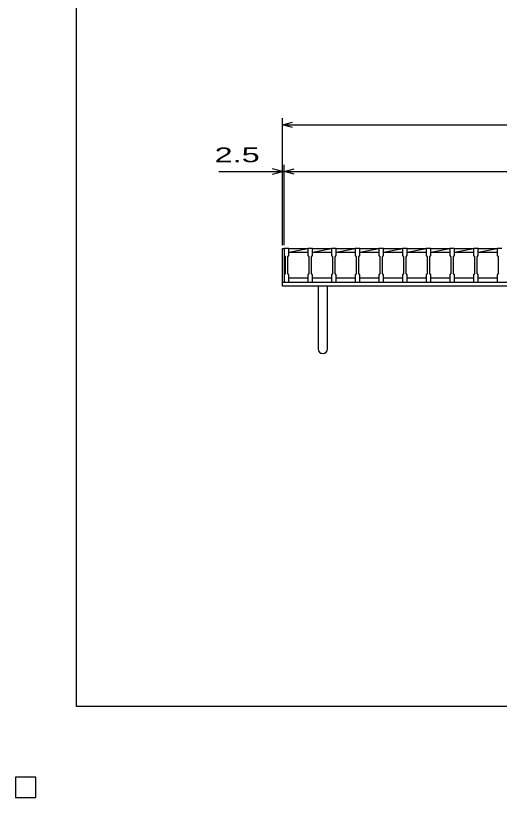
# Model space of a CAD drawing. Units: millimetres, scale not verified. Extents: x -1820 to 1731, y -1282 to 1054.
# Drawn here: x -1820 to -1098, y -1282 to -114 of the extents above; entities that cross this region are included whole.
import ezdxf
from ezdxf.enums import TextEntityAlignment as Align

# ---------------------------------------------------------------- set-up
doc = ezdxf.new("R2010")
doc.units = ezdxf.units.MM
doc.header["$LTSCALE"] = 10
for name, color, linetype, lineweight in [('0_2', 150, 'Continuous', 25), ('16', 3, 'Continuous', 25), ('19', 6, 'Continuous', 25), ('22', 4, 'Continuous', 25), ('24', 2, 'Continuous', 25), ('32', 4, 'Continuous', 25)]:
    doc.layers.add(name, color=color, linetype=linetype, lineweight=lineweight)
doc.styles.add('ベクトル', font='')
doc.styles.get('ベクトル').set_extended_font_data('ベクトル')

msp = doc.modelspace()

# ---------------------------------------------------------------- linework, layer by layer
at = {"layer": '0_2'}
for p, q in [((-1729, -1146.5), (-1729, 1053.5)), ((1731, -1146.5), (-1729, -1146.5)), ((-1790, -1252.5), (-1820, -1252.5)), ((-1820, -1252.5), (-1820, -1282.5)), ((-1790, -1252.5), (-1820, -1252.5)), ((-1820, -1252.5), (-1820, -1282.5)), ((-1790, -1252.5), (-1820, -1252.5)), ((-1820, -1252.5), (-1820, -1282.5)), ((-1790, -1252.5), (-1820, -1252.5)), ((-1820, -1252.5), (-1820, -1282.5)), ((-1790, -1252.5), (-1820, -1252.5)), ((-1820, -1252.5), (-1820, -1282.5)), ((-1790, -1282.5), (-1790, -1252.5)), ((-1790, -1282.5), (-1790, -1252.5)), ((-1790, -1282.5), (-1790, -1252.5)), ((-1790, -1282.5), (-1790, -1252.5)), ((-1790, -1282.5), (-1790, -1252.5)), ((-1820, -1282.5), (-1790, -1282.5)), ((-1820, -1282.5), (-1790, -1282.5)), ((-1820, -1282.5), (-1790, -1282.5)), ((-1820, -1282.5), (-1790, -1282.5)), ((-1820, -1282.5), (-1790, -1282.5))]:
    msp.add_line(p, q, dxfattribs=at)
at = {"layer": '16'}
for p, q in [((-1419, -462.5), (-1419, -461.8)), ((-1419, -461.8), (-1412, -461.8)), ((-1419, -462.5), (-1419, -473)), ((-1412, -462.5), (-1419, -462.5)), ((-1419, -462.5), (-1419, -506.5)), ((-1412, -461.8), (-1412, -462.5)), ((-1412, -473), (-1412, -462.5)), ((-1412, -462.5), (-1383.7, -462.5)), ((-1412, -468), (-1383.7, -462.5)), ((-1383.7, -462.5), (-1383.7, -461.8)), ((-1383.7, -461.8), (-1376.7, -461.8)), ((-1383.7, -462.5), (-1383.7, -473)), ((-1376.7, -462.5), (-1383.7, -462.5)), ((-1376.7, -461.8), (-1376.7, -462.5)), ((-1376.7, -473), (-1376.7, -462.5)), ((-1376.7, -462.5), (-1348.4, -462.5)), ((-1376.7, -468), (-1348.4, -462.5)), ((-1348.4, -462.5), (-1348.4, -461.8)), ((-1348.4, -461.8), (-1341.4, -461.8)), ((-1348.4, -462.5), (-1348.4, -473)), ((-1341.4, -462.5), (-1348.4, -462.5)), ((-1341.4, -461.8), (-1341.4, -462.5)), ((-1341.4, -473), (-1341.4, -462.5)), ((-1341.4, -462.5), (-1313.1, -462.5)), ((-1341.4, -468), (-1313.1, -462.5)), ((-1313.1, -462.5), (-1313.1, -461.8)), ((-1313.1, -461.8), (-1306.1, -461.8)), ((-1313.1, -462.5), (-1313.1, -473)), ((-1306.1, -462.5), (-1313.1, -462.5)), ((-1306.1, -461.8), (-1306.1, -462.5)), ((-1306.1, -473), (-1306.1, -462.5)), ((-1306.1, -462.5), (-1277.8, -462.5)), ((-1306.1, -468), (-1277.8, -462.5)), ((-1277.8, -462.5), (-1277.8, -461.8)), ((-1277.8, -461.8), (-1270.8, -461.8)), ((-1277.8, -462.5), (-1277.8, -473)), ((-1270.8, -462.5), (-1277.8, -462.5)), ((-1270.8, -461.8), (-1270.8, -462.5)), ((-1270.8, -473), (-1270.8, -462.5)), ((-1270.8, -462.5), (-1242.5, -462.5)), ((-1270.8, -468), (-1242.5, -462.5)), ((-1242.5, -462.5), (-1242.5, -461.8)), ((-1242.5, -461.8), (-1235.5, -461.8)), ((-1242.5, -462.5), (-1242.5, -473)), ((-1235.5, -462.5), (-1242.5, -462.5)), ((-1235.5, -461.8), (-1235.5, -462.5)), ((-1235.5, -473), (-1235.5, -462.5)), ((-1235.5, -462.5), (-1207.2, -462.5)), ((-1235.5, -468), (-1207.2, -462.5)), ((-1207.2, -462.5), (-1207.2, -461.8)), ((-1207.2, -461.8), (-1200.2, -461.8)), ((-1207.2, -462.5), (-1207.2, -473)), ((-1200.2, -462.5), (-1207.2, -462.5)), ((-1200.2, -461.8), (-1200.2, -462.5)), ((-1200.2, -473), (-1200.2, -462.5)), ((-1200.2, -462.5), (-1171.9, -462.5)), ((-1200.2, -468), (-1171.9, -462.5)), ((-1171.9, -462.5), (-1171.9, -461.8)), ((-1171.9, -461.8), (-1164.9, -461.8)), ((-1171.9, -462.5), (-1171.9, -473)), ((-1164.9, -462.5), (-1171.9, -462.5)), ((-1164.9, -461.8), (-1164.9, -462.5)), ((-1164.9, -473), (-1164.9, -462.5)), ((-1164.9, -462.5), (-1136.6, -462.5)), ((-1164.9, -468), (-1136.6, -462.5)), ((-1136.6, -462.5), (-1136.6, -461.8)), ((-1136.6, -461.8), (-1129.6, -461.8)), ((-1136.6, -462.5), (-1136.6, -473)), ((-1129.6, -462.5), (-1136.6, -462.5)), ((-1129.6, -461.8), (-1129.6, -462.5)), ((-1129.6, -473), (-1129.6, -462.5)), ((-1129.6, -462.5), (-1101.3, -462.5)), ((-1129.6, -468), (-1101.3, -462.5)), ((-1101.3, -462.5), (-1101.3, -461.8)), ((-1101.3, -461.8), (-1094.3, -461.8)), ((-1101.3, -462.5), (-1101.3, -473)), ((-1094.3, -462.5), (-1101.3, -462.5)), ((-1419, -473), (-1417.5, -475)), ((-1417.5, -475), (-1417.5, -500)), ((-1413.5, -475), (-1412, -473)), ((-1413.5, -500), (-1413.5, -475)), ((-1412, -468), (-1383.7, -468)), ((-1383.7, -473), (-1382.2, -475)), ((-1382.2, -475), (-1382.2, -500)), ((-1378.2, -475), (-1376.7, -473)), ((-1378.2, -500), (-1378.2, -475)), ((-1376.7, -468), (-1348.4, -468)), ((-1348.4, -473), (-1346.9, -475)), ((-1346.9, -475), (-1346.9, -500)), ((-1342.9, -475), (-1341.4, -473)), ((-1342.9, -500), (-1342.9, -475)), ((-1341.4, -468), (-1313.1, -468)), ((-1313.1, -473), (-1311.6, -475)), ((-1311.6, -475), (-1311.6, -500)), ((-1307.6, -475), (-1306.1, -473)), ((-1307.6, -500), (-1307.6, -475)), ((-1306.1, -468), (-1277.8, -468)), ((-1277.8, -473), (-1276.3, -475)), ((-1276.3, -475), (-1276.3, -500)), ((-1272.3, -475), (-1270.8, -473)), ((-1272.3, -500), (-1272.3, -475)), ((-1270.8, -468), (-1242.5, -468)), ((-1242.5, -473), (-1241, -475)), ((-1241, -475), (-1241, -500)), ((-1237, -475), (-1235.5, -473)), ((-1237, -500), (-1237, -475)), ((-1235.5, -468), (-1207.2, -468)), ((-1207.2, -473), (-1205.7, -475)), ((-1205.7, -475), (-1205.7, -500)), ((-1201.7, -475), (-1200.2, -473)), ((-1201.7, -500), (-1201.7, -475)), ((-1200.2, -468), (-1171.9, -468)), ((-1171.9, -473), (-1170.4, -475)), ((-1170.4, -475), (-1170.4, -500)), ((-1166.4, -475), (-1164.9, -473)), ((-1166.4, -500), (-1166.4, -475)), ((-1164.9, -468), (-1136.6, -468)), ((-1136.6, -473), (-1135.1, -475)), ((-1135.1, -475), (-1135.1, -500)), ((-1131.1, -475), (-1129.6, -473)), ((-1131.1, -500), (-1131.1, -475)), ((-1129.6, -468), (-1101.3, -468)), ((-1101.3, -473), (-1099.8, -475)), ((-1099.8, -475), (-1099.8, -500)), ((-1417.5, -500), (-1419, -502)), ((-1419, -502), (-1419, -512.5)), ((-1412, -502), (-1413.5, -500)), ((-1412, -512.5), (-1412, -502)), ((-1382.2, -500), (-1383.7, -502)), ((-1383.7, -502), (-1383.7, -512.5)), ((-1376.7, -502), (-1378.2, -500)), ((-1376.7, -512.5), (-1376.7, -502)), ((-1346.9, -500), (-1348.4, -502)), ((-1348.4, -502), (-1348.4, -512.5)), ((-1341.4, -502), (-1342.9, -500)), ((-1341.4, -512.5), (-1341.4, -502)), ((-1311.6, -500), (-1313.1, -502)), ((-1313.1, -502), (-1313.1, -512.5)), ((-1306.1, -502), (-1307.6, -500)), ((-1306.1, -512.5), (-1306.1, -502)), ((-1276.3, -500), (-1277.8, -502)), ((-1277.8, -502), (-1277.8, -512.5)), ((-1270.8, -502), (-1272.3, -500)), ((-1270.8, -512.5), (-1270.8, -502)), ((-1241, -500), (-1242.5, -502)), ((-1242.5, -502), (-1242.5, -512.5)), ((-1235.5, -502), (-1237, -500)), ((-1235.5, -512.5), (-1235.5, -502)), ((-1205.7, -500), (-1207.2, -502)), ((-1207.2, -502), (-1207.2, -512.5)), ((-1200.2, -502), (-1201.7, -500)), ((-1200.2, -512.5), (-1200.2, -502)), ((-1170.4, -500), (-1171.9, -502)), ((-1171.9, -502), (-1171.9, -512.5)), ((-1164.9, -502), (-1166.4, -500)), ((-1164.9, -512.5), (-1164.9, -502)), ((-1135.1, -500), (-1136.6, -502)), ((-1136.6, -502), (-1136.6, -512.5)), ((-1129.6, -502), (-1131.1, -500)), ((-1129.6, -512.5), (-1129.6, -502)), ((-1099.8, -500), (-1101.3, -502)), ((-1101.3, -502), (-1101.3, -512.5)), ((-1419, -512.5), (-1412, -512.5)), ((-1412, -506.5), (-1383.7, -506.5)), ((-1383.7, -512.5), (-1376.7, -512.5)), ((-1376.7, -506.5), (-1348.4, -506.5)), ((-1348.4, -512.5), (-1341.4, -512.5)), ((-1341.4, -506.5), (-1313.1, -506.5)), ((-1313.1, -512.5), (-1306.1, -512.5)), ((-1306.1, -506.5), (-1277.8, -506.5)), ((-1277.8, -512.5), (-1270.8, -512.5)), ((-1270.8, -506.5), (-1242.5, -506.5)), ((-1242.5, -512.5), (-1235.5, -512.5)), ((-1235.5, -506.5), (-1207.2, -506.5)), ((-1207.2, -512.5), (-1200.2, -512.5)), ((-1200.2, -506.5), (-1171.9, -506.5)), ((-1171.9, -512.5), (-1164.9, -512.5)), ((-1164.9, -506.5), (-1136.6, -506.5)), ((-1136.6, -512.5), (-1129.6, -512.5)), ((-1129.6, -506.5), (-1101.3, -506.5)), ((-1101.3, -512.5), (-1094.3, -512.5)), ((-1790, -1252.5), (-1820, -1252.5)), ((-1820, -1252.5), (-1820, -1282.5)), ((-1790, -1252.5), (-1820, -1252.5)), ((-1820, -1252.5), (-1820, -1282.5)), ((-1790, -1252.5), (-1820, -1252.5)), ((-1820, -1252.5), (-1820, -1282.5)), ((-1790, -1252.5), (-1820, -1252.5)), ((-1820, -1252.5), (-1820, -1282.5)), ((-1790, -1252.5), (-1820, -1252.5)), ((-1820, -1252.5), (-1820, -1282.5)), ((-1790, -1282.5), (-1790, -1252.5)), ((-1790, -1282.5), (-1790, -1252.5)), ((-1790, -1282.5), (-1790, -1252.5)), ((-1790, -1282.5), (-1790, -1252.5)), ((-1790, -1282.5), (-1790, -1252.5)), ((-1820, -1282.5), (-1790, -1282.5)), ((-1820, -1282.5), (-1790, -1282.5)), ((-1820, -1282.5), (-1790, -1282.5)), ((-1820, -1282.5), (-1790, -1282.5)), ((-1820, -1282.5), (-1790, -1282.5))]:
    msp.add_line(p, q, dxfattribs=at)
at = {"layer": '19'}
for p, q in [((-1421.5, -462.5), (-1419, -462.5)), ((-1421.5, -512.5), (-1421.5, -462.5)), ((-1421.5, -512.5), (-421.5, -512.5)), ((-1421.5, -518.5), (-1421.5, -512.5)), ((-421.5, -518.5), (-1421.5, -518.5)), ((-1368.5, -518.5), (-1368.5, -612.5)), ((-1354.5, -612.5), (-1354.5, -518.5))]:
    msp.add_line(p, q, dxfattribs=at)
msp.add_arc((-1361.5, -612.5), 7, 180, 0, dxfattribs=at)
at = {"layer": '22'}
for p, q in [((-1421.5, -457.5), (-1421.5, -267.5)), ((-1421.5, -277.5), (-1406.5, -273.5)), ((-1406.5, -281.5), (-1421.5, -277.5)), ((-1421.5, -277.5), (-421.5, -277.5)), ((-1421.5, -457.5), (-1421.5, -337.5)), ((-1419, -457.5), (-1419, -337.5)), ((-1516.5, -347.5), (-1421.5, -347.5)), ((-1421.5, -347.5), (-1436.5, -343.5)), ((-1436.5, -351.5), (-1421.5, -347.5)), ((-1421.5, -347.5), (-1419, -347.5)), ((-1419, -347.5), (-1404, -343.5)), ((-1404, -351.5), (-1419, -347.5)), ((-1419, -347.5), (-424, -347.5))]:
    msp.add_line(p, q, dxfattribs=at)
at = {"layer": '22', "color": 2}
for p, q in [((-1790, -1252.5), (-1820, -1252.5)), ((-1820, -1252.5), (-1820, -1282.5)), ((-1790, -1252.5), (-1820, -1252.5)), ((-1820, -1252.5), (-1820, -1282.5)), ((-1790, -1252.5), (-1820, -1252.5)), ((-1820, -1252.5), (-1820, -1282.5)), ((-1790, -1282.5), (-1790, -1252.5)), ((-1790, -1282.5), (-1790, -1252.5)), ((-1790, -1282.5), (-1790, -1252.5)), ((-1820, -1282.5), (-1790, -1282.5)), ((-1820, -1282.5), (-1790, -1282.5)), ((-1820, -1282.5), (-1790, -1282.5))]:
    msp.add_line(p, q, dxfattribs=at)
at = {"layer": '24', "color": 4}
for p, q in [((-1790, -1252.5), (-1820, -1252.5)), ((-1820, -1252.5), (-1820, -1282.5)), ((-1790, -1252.5), (-1820, -1252.5)), ((-1820, -1252.5), (-1820, -1282.5)), ((-1790, -1252.5), (-1820, -1252.5)), ((-1820, -1252.5), (-1820, -1282.5)), ((-1790, -1282.5), (-1790, -1252.5)), ((-1790, -1282.5), (-1790, -1252.5)), ((-1790, -1282.5), (-1790, -1252.5)), ((-1820, -1282.5), (-1790, -1282.5)), ((-1820, -1282.5), (-1790, -1282.5)), ((-1820, -1282.5), (-1790, -1282.5))]:
    msp.add_line(p, q, dxfattribs=at)
at = {"layer": '32'}
for p, q in [((-1790, -1252.5), (-1820, -1252.5)), ((-1820, -1252.5), (-1820, -1282.5)), ((-1790, -1252.5), (-1820, -1252.5)), ((-1820, -1252.5), (-1820, -1282.5)), ((-1790, -1252.5), (-1820, -1252.5)), ((-1820, -1252.5), (-1820, -1282.5)), ((-1790, -1252.5), (-1820, -1252.5)), ((-1820, -1252.5), (-1820, -1282.5)), ((-1790, -1252.5), (-1820, -1252.5)), ((-1820, -1252.5), (-1820, -1282.5)), ((-1790, -1282.5), (-1790, -1252.5)), ((-1790, -1282.5), (-1790, -1252.5)), ((-1790, -1282.5), (-1790, -1252.5)), ((-1790, -1282.5), (-1790, -1252.5)), ((-1790, -1282.5), (-1790, -1252.5)), ((-1820, -1282.5), (-1790, -1282.5)), ((-1820, -1282.5), (-1790, -1282.5)), ((-1820, -1282.5), (-1790, -1282.5)), ((-1820, -1282.5), (-1790, -1282.5)), ((-1820, -1282.5), (-1790, -1282.5))]:
    msp.add_line(p, q, dxfattribs=at)

# ---------------------------------------------------------------- texts
at = {"layer": '22', "color": 2, "style": 'ベクトル', "width": 1.65}
msp.add_text(' 2.5 ', height=21.99, dxfattribs=at).set_placement((-1536.5, -322.5), align=Align.MIDDLE_LEFT)

doc.saveas('drawing.dxf')
